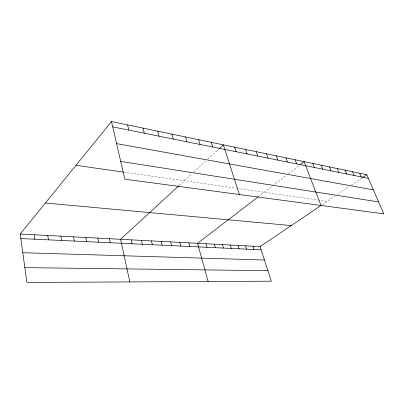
<?xml version="1.0" encoding="UTF-8"?>
<svg xmlns="http://www.w3.org/2000/svg" width="404" height="404" viewBox="0 0 404 404"><rect width="100%" height="100%" fill="white"/><g stroke="black" fill="none" stroke-linecap="round" stroke-linejoin="round"><path stroke-width="0.3" stroke-dasharray="2.02 1.52" d="M179.154 185.451L191.541 174.063M193.774 172.013L206.015 160.757M207.833 159.09L218.705 149.091M258.469 196.622L286.456 175.169M288.421 173.664L299.632 165.069M322.235 204.702L334.795 196.238M337.36 194.511L349.404 186.396M351.404 185.052L362.115 177.836M123.488 172.119L236.476 188.299M237.072 188.385L327.275 201.303"/><path stroke-width="0.61" d="M20.2 234.042L260.065 246.586L271.337 281.194L26.881 282.446L20.2 234.042L111.494 121.553L366.787 174.69L383.8 213.857L124.831 179.179L111.494 121.553M178.694 185.875L120.589 239.294L129.841 281.916M219.17 148.662L223.336 144.834L239.365 194.516M257.999 196.98L197.546 243.314L208.136 281.517M300.132 164.686L304.106 161.64L321.023 205.454M260.065 246.586L321.231 205.378M362.635 177.482L366.787 174.69M24.836 267.625L267.913 270.68M22.776 252.707L264.443 260.019M20.821 238.552L261.125 249.839M45.384 203.01L291.244 225.583M75.977 165.317L123.488 172.119M120.715 161.398L378.609 201.914M116.599 143.617L373.367 189.845M112.726 126.866L368.377 178.356M359.727 173.22L361.322 176.932M352.47 171.71L354.061 175.472M344.996 170.155L346.592 173.967M337.305 168.554L338.895 172.417M329.376 166.903L330.967 170.821M321.21 165.201L322.796 169.175M312.792 163.448L314.373 167.478M295.142 159.777L296.713 163.923M285.886 157.848L287.451 162.054M276.321 155.858L277.876 160.13M266.438 153.803L267.983 158.136M256.217 151.677L257.752 156.075M245.637 149.475L247.157 153.939M234.684 147.192L236.189 151.732M252.899 246.208L253.954 249.505M245.561 245.824L246.612 249.157M211.211 142.309L212.676 146.995M238.047 245.435L239.087 248.803M198.617 139.688L200.056 144.455M230.346 245.031L231.376 248.44M222.453 244.617L223.478 248.071M185.522 136.961L186.941 141.814M214.362 244.193L215.372 247.692M206.06 243.758L207.065 247.298M171.907 134.128L173.296 139.067M188.809 242.86L189.794 246.491M157.732 131.179L159.085 136.204M179.841 242.39L180.81 246.066M142.966 128.103L144.284 133.224M170.629 241.91L171.584 245.632M161.171 241.415L162.11 245.188M127.563 124.902L128.841 130.113M151.444 240.905L152.369 244.728M141.451 240.38L142.354 244.258M131.169 239.845L132.052 243.774M109.368 238.703L110.211 242.748M97.803 238.102L98.621 242.203M85.875 237.476L86.663 241.643M73.568 236.835L74.331 241.062M60.873 236.168L61.6 240.466M47.758 235.482L48.455 239.85M34.209 234.774L34.87 239.208"/></g></svg>
